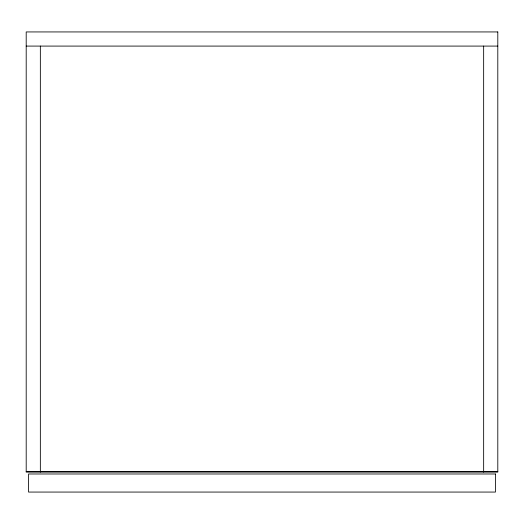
<?xml version="1.0" encoding="UTF-8"?>
<svg xmlns="http://www.w3.org/2000/svg" width="524" height="524" viewBox="0 0 524 524"><rect width="100%" height="100%" fill="white"/><g stroke="black" fill="none" stroke-linecap="round" stroke-linejoin="round"><path stroke-width="0.79" d="M26.2 46.086L497.8 46.086M26.2 471.626L497.8 471.626M483.652 46.086L483.652 472.098M40.348 46.086L40.348 472.098M497.8 31.938L26.2 31.938L26.2 472.098L497.8 472.098L497.8 31.938M495.442 473.984L28.558 473.984L28.558 492.062L495.442 492.062L495.442 473.984"/></g></svg>
